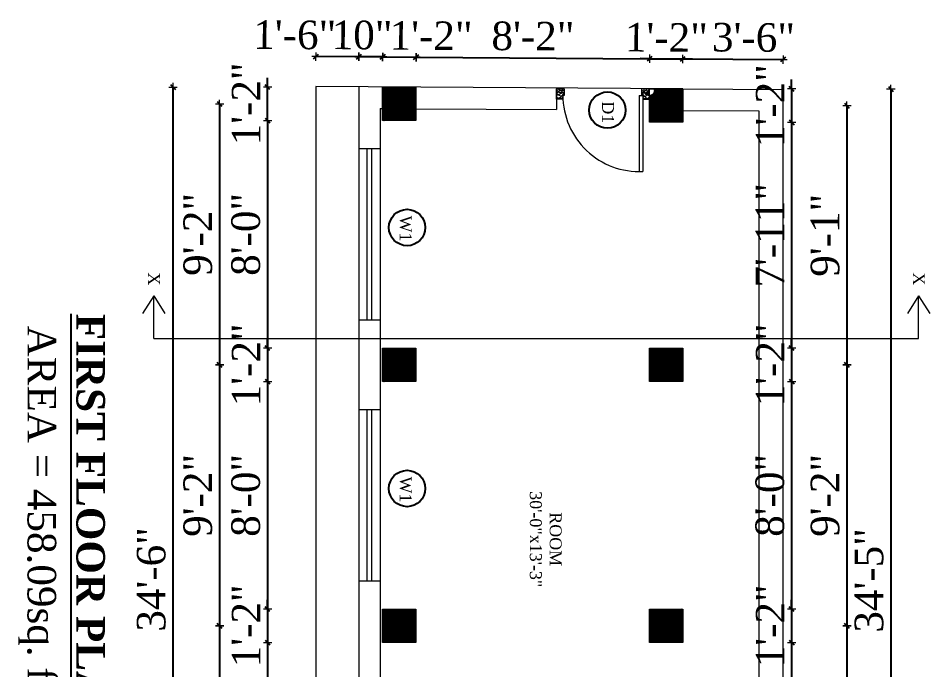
# Model space of a CAD drawing. Header units: inches. Extents: x 4069 to 291496, y -47643 to 12535.
# Drawn here: x 34035.5 to 34418, y 2329.4 to 2603.1 of the extents above; entities that cross this region are included whole.
import ezdxf

# ---------------------------------------------------------------- set-up
doc = ezdxf.new("R2010")
doc.units = ezdxf.units.IN
doc.header["$LTSCALE"] = 5
doc.header["$MEASUREMENT"] = 0
for name, color, linetype, lineweight in [('A-WALL', 7, 'Continuous', 9), ('Dimension', 7, 'Continuous', 18), ('DOOR', 62, 'Continuous', 0)]:
    doc.layers.add(name, color=color, linetype=linetype, lineweight=lineweight)
doc.layers.add('dim line', color=7, linetype='Continuous', lineweight=15, true_color=0xfab2b2)
doc.layers.add('TEXT', color=6, linetype='Continuous')
doc.layers.add('WALL', color=7, linetype='Continuous')
doc.styles.add('ordinary', font='times.ttf')
doc.dimstyles.new('Copy of 96', dxfattribs={"dimtxt": 7, "dimasz": 4, "dimexe": 0.5, "dimexo": 0.5, "dimgap": 3, "dimtad": 1, "dimdec": 1, "dimzin": 11, "dimdsep": 46, "dimlunit": 4, "dimtxsty": 'ordinary', "dimblk": 'OBLIQUE', "dimcen": 0.09, "dimse1": 1, "dimse2": 1, "dimclrt": 6, "dimazin": 0, "dimtfac": 1, "dimtdec": 1, "dimtix": 1, "dimtmove": 2, "dimatfit": 3, "dimldrblk": 'leader', "dimfxl": 0.5, "dimfxlon": 1, "dimtolj": 1, "dimtzin": 0, "dimarcsym": 0})
pattern_1 = [(315, (32698.64002, 26886.58592), (0.08838834765, 0.08838834765), [])]

# ---------------------------------------------------------------- blocks, each defined once
blk = doc.blocks.new('A$C27B36B59')
at = {"layer": 'DOOR'}
for p, q in [((0, 4), (0, 0)), ((2.5, 4), (0, 4)), ((2.5, 2.5), (2.5, 4)), ((0, 0), (3, 0)), ((3, 2.5), (2.5, 2.5)), ((3, 0), (3, 2.5))]:
    blk.add_line(p, q, dxfattribs=at)
for centre, radius, start, end in [((-1.4, -0.54), 4.75, 22.1411, 72.838), ((1.34, 2.09), 1.64, 45.138, 144.8948), ((2.21, 0.3), 2.49, 83.3149, 152.658), ((0.13, 0.37), 2.05, 349.4875, 93.6805), ((1.96, -0.47), 2.01, 58.7447, 166.495), ((-0.06, 0.32), 1.13, 343.542, 86.947), ((2.08, -0.4), 1.17, 38.2816, 160.1519)]:
    blk.add_arc(centre, radius, start, end, dxfattribs=at)
blk = doc.blocks.new('D2')
at = {"layer": 'DOOR'}
for p, q in [((74473.95, 24047.59), (74473.95, 24018.09)), ((74473.95, 24047.59), (74475.45, 24047.59)), ((74475.45, 24047.59), (74475.45, 24018.13))]:
    blk.add_line(p, q, dxfattribs=at)
blk.add_arc((74473.95, 24047.59), 29.5, 180, 272.9146, dxfattribs=at)
at = {"layer": 'DOOR', "xscale": -1, "rotation": 180}
blk.add_blockref('A$C27B36B59', (74441.95, 24050.09), dxfattribs=at)
at = {"layer": 'DOOR', "rotation": 180}
blk.add_blockref('A$C27B36B59', (74477.95, 24050.09), dxfattribs=at)
blk = doc.blocks.new('oblique')
at = {"color": 0, "lineweight": -2}
blk.add_line((0.25, 0.25), (-0.25, -0.25), dxfattribs=at)
at = {"layer": 'dim line', "lineweight": 9}
for p, q in [((-0.4375, 0), (0.4375, 0)), ((0, 0.4375), (0, -0.4375))]:
    blk.add_line(p, q, dxfattribs=at)
blk = doc.blocks.new('*D1398')
at = {"layer": 'A-WALL', "color": 0, "lineweight": -2, "ltscale": 50, "transparency": 16777216}
for p, q in [((34140.12, 2574.13), (34140.12, 2578.13)), ((34140.12, 2560.13), (34140.12, 2574.13)), ((34140.12, 2560.13), (34140.12, 2556.13))]:
    blk.add_line(p, q, dxfattribs=at)
at = {"layer": 'Defpoints', "color": 0, "ltscale": 50, "transparency": 16777216}
for p in [(34140.12, 2574.13), (34188.36, 2574.13, -58.17), (34188.36, 2560.13, -58.17)]:
    blk.add_point(p, dxfattribs=at)
at = {"layer": 'A-WALL', "color": 0, "lineweight": -2, "ltscale": 50, "transparency": 16777216, "xscale": 4, "yscale": 4, "zscale": 4}
for p, rotation in [((34140.12, 2574.13), 270), ((34140.12, 2560.13), 90)]:
    blk.add_blockref('oblique', p, dxfattribs=dict(at, rotation=rotation))
at = {"layer": 'A-WALL', "color": 6, "ltscale": 50, "transparency": 16777216, "insert": (34131.12, 2567.13), "char_height": 12, "attachment_point": 5, "rotation": 90, "style": 'ordinary'}
blk.add_mtext('\\A1;1\'-2"', dxfattribs=at)
blk = doc.blocks.new('_OBLIQUE')
at = {"color": 0, "linetype": 'ByBlock'}
blk.add_line((-0.5, -0.5), (0.5, 0.5), dxfattribs=at)
blk = doc.blocks.new('leader')
at = {"layer": 'Dimension'}
for p, q in [((0, -4.328), (0, 4.328)), ((-4.424, 0), (4.424, 0))]:
    blk.add_line(p, q, dxfattribs=at)
blk = doc.blocks.new('*D1399')
at = {"layer": 'A-WALL', "color": 0, "lineweight": -2, "ltscale": 5, "transparency": 16777216}
blk.add_line((34140.12, 2560.13), (34140.12, 2464.51), dxfattribs=at)
at = {"layer": 'Defpoints', "color": 0, "ltscale": 5, "transparency": 16777216}
for p in [(34188.36, 2560.13, -58.17), (34140.12, 2464.51), (34188.36, 2464.51, -58.17)]:
    blk.add_point(p, dxfattribs=at)
at = {"layer": 'A-WALL', "color": 0, "lineweight": -2, "ltscale": 5, "transparency": 16777216, "xscale": 4, "yscale": 4, "zscale": 4}
for p, rotation in [((34140.12, 2560.13), 90), ((34140.12, 2464.51), 270)]:
    blk.add_blockref('oblique', p, dxfattribs=dict(at, rotation=rotation))
at = {"layer": 'A-WALL', "color": 6, "ltscale": 5, "transparency": 16777216, "insert": (34131.01, 2512.32), "char_height": 12, "attachment_point": 5, "rotation": 90, "style": 'ordinary'}
blk.add_mtext('\\A1;8\'-0"', dxfattribs=at)
blk = doc.blocks.new('*D1400')
at = {"layer": 'A-WALL', "color": 0, "lineweight": -2, "ltscale": 5, "transparency": 16777216}
for p, q in [((34140.12, 2464.51), (34140.12, 2468.51)), ((34140.12, 2464.51), (34140.12, 2450.51)), ((34140.12, 2450.51), (34140.12, 2446.51))]:
    blk.add_line(p, q, dxfattribs=at)
at = {"layer": 'Defpoints', "color": 0, "ltscale": 5, "transparency": 16777216}
for p in [(34188.36, 2464.51, -58.17), (34140.12, 2450.51), (34188.36, 2450.51, -58.17)]:
    blk.add_point(p, dxfattribs=at)
at = {"layer": 'A-WALL', "color": 0, "lineweight": -2, "ltscale": 5, "transparency": 16777216, "xscale": 4, "yscale": 4, "zscale": 4}
for p, rotation in [((34140.12, 2464.51), 270), ((34140.12, 2450.51), 90)]:
    blk.add_blockref('oblique', p, dxfattribs=dict(at, rotation=rotation))
at = {"layer": 'A-WALL', "color": 6, "ltscale": 5, "transparency": 16777216, "insert": (34131.12, 2457.51), "char_height": 12, "attachment_point": 5, "rotation": 90, "style": 'ordinary'}
blk.add_mtext('\\A1;1\'-2"', dxfattribs=at)
blk = doc.blocks.new('*D1401')
at = {"layer": 'A-WALL', "color": 0, "lineweight": -2, "ltscale": 5, "transparency": 16777216}
blk.add_line((34140.12, 2450.51), (34140.12, 2354.89), dxfattribs=at)
at = {"layer": 'Defpoints', "color": 0, "ltscale": 5, "transparency": 16777216}
for p in [(34188.36, 2450.51, -58.17), (34140.12, 2354.89), (34188.36, 2354.89, -58.17)]:
    blk.add_point(p, dxfattribs=at)
at = {"layer": 'A-WALL', "color": 0, "lineweight": -2, "ltscale": 5, "transparency": 16777216, "xscale": 4, "yscale": 4, "zscale": 4}
for p, rotation in [((34140.12, 2450.51), 90), ((34140.12, 2354.89), 270)]:
    blk.add_blockref('oblique', p, dxfattribs=dict(at, rotation=rotation))
at = {"layer": 'A-WALL', "color": 6, "ltscale": 5, "transparency": 16777216, "insert": (34131.01, 2402.7), "char_height": 12, "attachment_point": 5, "rotation": 90, "style": 'ordinary'}
blk.add_mtext('\\A1;8\'-0"', dxfattribs=at)
blk = doc.blocks.new('*D1402')
at = {"layer": 'A-WALL', "color": 0, "lineweight": -2, "ltscale": 5, "transparency": 16777216}
for p, q in [((34140.12, 2354.89), (34140.12, 2358.89)), ((34140.12, 2354.89), (34140.12, 2340.89)), ((34140.12, 2340.89), (34140.12, 2336.89))]:
    blk.add_line(p, q, dxfattribs=at)
at = {"layer": 'Defpoints', "color": 0, "ltscale": 5, "transparency": 16777216}
for p in [(34188.36, 2354.89, -58.17), (34140.12, 2340.89), (34188.36, 2340.89, -58.17)]:
    blk.add_point(p, dxfattribs=at)
at = {"layer": 'A-WALL', "color": 0, "lineweight": -2, "ltscale": 5, "transparency": 16777216, "xscale": 4, "yscale": 4, "zscale": 4}
for p, rotation in [((34140.12, 2354.89), 270), ((34140.12, 2340.89), 90)]:
    blk.add_blockref('oblique', p, dxfattribs=dict(at, rotation=rotation))
at = {"layer": 'A-WALL', "color": 6, "ltscale": 5, "transparency": 16777216, "insert": (34131.12, 2347.89), "char_height": 12, "attachment_point": 5, "rotation": 90, "style": 'ordinary'}
blk.add_mtext('\\A1;1\'-2"', dxfattribs=at)
blk = doc.blocks.new('*D1403')
at = {"layer": 'A-WALL', "color": 0, "lineweight": -2, "ltscale": 5, "transparency": 16777216}
blk.add_line((34140.12, 2340.89), (34140.12, 2244.89), dxfattribs=at)
at = {"layer": 'Defpoints', "color": 0, "ltscale": 5, "transparency": 16777216}
for p in [(34188.36, 2340.89, -58.17), (34140.12, 2244.89), (34188.36, 2244.89)]:
    blk.add_point(p, dxfattribs=at)
at = {"layer": 'A-WALL', "color": 0, "lineweight": -2, "ltscale": 5, "transparency": 16777216, "xscale": 4, "yscale": 4, "zscale": 4}
for p, rotation in [((34140.12, 2340.89), 90), ((34140.12, 2244.89), 270)]:
    blk.add_blockref('oblique', p, dxfattribs=dict(at, rotation=rotation))
at = {"layer": 'A-WALL', "color": 6, "ltscale": 5, "transparency": 16777216, "insert": (34131.01, 2292.89), "char_height": 12, "attachment_point": 5, "rotation": 90, "style": 'ordinary'}
blk.add_mtext('\\A1;8\'-0"', dxfattribs=at)
blk = doc.blocks.new('*D1293')
at = {"layer": 'A-WALL', "color": 0, "lineweight": -2, "ltscale": 5, "transparency": 16777216}
blk.add_line((34119.99, 2567.13), (34119.99, 2457.51), dxfattribs=at)
at = {"layer": 'Defpoints', "color": 0, "ltscale": 5, "transparency": 16777216}
for p in [(34195.36, 2567.13, -58.17), (34119.99, 2457.51), (34195.36, 2457.51, -58.17)]:
    blk.add_point(p, dxfattribs=at)
at = {"layer": 'A-WALL', "color": 0, "lineweight": -2, "ltscale": 5, "transparency": 16777216, "xscale": 4, "yscale": 4, "zscale": 4}
for p, rotation in [((34119.99, 2567.13), 90), ((34119.99, 2457.51), 270)]:
    blk.add_blockref('oblique', p, dxfattribs=dict(at, rotation=rotation))
at = {"layer": 'A-WALL', "color": 6, "ltscale": 5, "transparency": 16777216, "insert": (34110.87, 2512.32), "char_height": 12, "attachment_point": 5, "rotation": 90, "style": 'ordinary'}
blk.add_mtext('\\A1;9\'-2"', dxfattribs=at)
blk = doc.blocks.new('*D1405')
at = {"layer": 'A-WALL', "color": 0, "lineweight": -2, "ltscale": 5, "transparency": 16777216}
blk.add_line((34119.99, 2457.51), (34119.99, 2347.89), dxfattribs=at)
at = {"layer": 'Defpoints', "color": 0, "ltscale": 5, "transparency": 16777216}
for p in [(34195.36, 2457.51, -58.17), (34119.99, 2347.89), (34195.36, 2347.89, -58.17)]:
    blk.add_point(p, dxfattribs=at)
at = {"layer": 'A-WALL', "color": 0, "lineweight": -2, "ltscale": 5, "transparency": 16777216, "xscale": 4, "yscale": 4, "zscale": 4}
for p, rotation in [((34119.99, 2457.51), 90), ((34119.99, 2347.89), 270)]:
    blk.add_blockref('oblique', p, dxfattribs=dict(at, rotation=rotation))
at = {"layer": 'A-WALL', "color": 6, "ltscale": 5, "transparency": 16777216, "insert": (34110.87, 2402.7), "char_height": 12, "attachment_point": 5, "rotation": 90, "style": 'ordinary'}
blk.add_mtext('\\A1;9\'-2"', dxfattribs=at)
blk = doc.blocks.new('*D1406')
at = {"layer": 'A-WALL', "color": 0, "lineweight": -2, "ltscale": 5, "transparency": 16777216}
blk.add_line((34119.99, 2347.89), (34119.99, 2237.89), dxfattribs=at)
at = {"layer": 'Defpoints', "color": 0, "ltscale": 5, "transparency": 16777216}
for p in [(34195.36, 2347.89, -58.17), (34119.99, 2237.89), (34195.36, 2237.89, -58.17)]:
    blk.add_point(p, dxfattribs=at)
at = {"layer": 'A-WALL', "color": 0, "lineweight": -2, "ltscale": 5, "transparency": 16777216, "xscale": 4, "yscale": 4, "zscale": 4}
for p, rotation in [((34119.99, 2347.89), 90), ((34119.99, 2237.89), 270)]:
    blk.add_blockref('oblique', p, dxfattribs=dict(at, rotation=rotation))
at = {"layer": 'A-WALL', "color": 6, "ltscale": 5, "transparency": 16777216, "insert": (34110.87, 2292.89), "char_height": 12, "attachment_point": 5, "rotation": 90, "style": 'ordinary'}
blk.add_mtext('\\A1;9\'-2"', dxfattribs=at)
blk = doc.blocks.new('*D1294')
at = {"layer": 'A-WALL', "color": 0, "lineweight": -2, "ltscale": 5, "transparency": 16777216}
blk.add_line((34100.45, 2160.55), (34100.45, 2574.22), dxfattribs=at)
at = {"layer": 'Defpoints', "color": 0, "ltscale": 5, "transparency": 16777216}
for p in [(34100.45, 2574.22), (34188.36, 2574.22, -58.17), (34298.7, 2160.55, -58)]:
    blk.add_point(p, dxfattribs=at)
at = {"layer": 'A-WALL', "color": 0, "lineweight": -2, "ltscale": 5, "transparency": 16777216, "xscale": 4, "yscale": 4, "zscale": 4}
for p, rotation in [((34100.45, 2574.22), 90), ((34100.45, 2160.55), 270)]:
    blk.add_blockref('oblique', p, dxfattribs=dict(at, rotation=rotation))
at = {"layer": 'A-WALL', "color": 6, "ltscale": 5, "transparency": 16777216, "insert": (34091.35, 2367.39), "char_height": 12, "attachment_point": 5, "rotation": 90, "style": 'ordinary'}
blk.add_mtext('\\A1;34\'-6"', dxfattribs=at)
blk = doc.blocks.new('*D1407')
at = {"layer": 'A-WALL', "color": 0, "lineweight": -2, "ltscale": 50, "transparency": 16777216}
for p, q in [((34360.07, 2573.4), (34360.07, 2577.4)), ((34360.07, 2573.4), (34360.07, 2559.4)), ((34360.07, 2559.4), (34360.07, 2555.4))]:
    blk.add_line(p, q, dxfattribs=at)
at = {"layer": 'Defpoints', "color": 0, "ltscale": 50, "transparency": 16777216}
for p in [(34314.36, 2573.4, -58.17), (34314.36, 2559.4, -58.17), (34360.07, 2559.4)]:
    blk.add_point(p, dxfattribs=at)
at = {"layer": 'A-WALL', "color": 0, "lineweight": -2, "ltscale": 50, "transparency": 16777216, "xscale": 4, "yscale": 4, "zscale": 4}
for p, rotation in [((34360.07, 2573.4), 270), ((34360.07, 2559.4), 90)]:
    blk.add_blockref('oblique', p, dxfattribs=dict(at, rotation=rotation))
at = {"layer": 'A-WALL', "color": 6, "ltscale": 50, "transparency": 16777216, "insert": (34351.07, 2566.4), "char_height": 12, "attachment_point": 5, "rotation": 90, "style": 'ordinary'}
blk.add_mtext('\\A1;1\'-2"', dxfattribs=at)
blk = doc.blocks.new('*D1408')
at = {"layer": 'A-WALL', "color": 0, "lineweight": -2, "ltscale": 5, "transparency": 16777216}
blk.add_line((34360.07, 2559.4), (34360.07, 2464.51), dxfattribs=at)
at = {"layer": 'Defpoints', "color": 0, "ltscale": 5, "transparency": 16777216}
for p in [(34314.36, 2559.4, -58.17), (34314.36, 2464.51, -58.17), (34360.07, 2464.51)]:
    blk.add_point(p, dxfattribs=at)
at = {"layer": 'A-WALL', "color": 0, "lineweight": -2, "ltscale": 5, "transparency": 16777216, "xscale": 4, "yscale": 4, "zscale": 4}
for p, rotation in [((34360.07, 2559.4), 90), ((34360.07, 2464.51), 270)]:
    blk.add_blockref('oblique', p, dxfattribs=dict(at, rotation=rotation))
at = {"layer": 'A-WALL', "color": 6, "ltscale": 5, "transparency": 16777216, "insert": (34350.95, 2511.95), "char_height": 12, "attachment_point": 5, "rotation": 90, "style": 'ordinary'}
blk.add_mtext('\\A1;7\'-11"', dxfattribs=at)
blk = doc.blocks.new('*D1295')
at = {"layer": 'A-WALL', "color": 0, "lineweight": -2, "ltscale": 5, "transparency": 16777216}
for p, q in [((34360.07, 2464.51), (34360.07, 2468.51)), ((34360.07, 2464.51), (34360.07, 2450.51)), ((34360.07, 2450.51), (34360.07, 2446.51))]:
    blk.add_line(p, q, dxfattribs=at)
at = {"layer": 'Defpoints', "color": 0, "ltscale": 5, "transparency": 16777216}
for p in [(34314.36, 2464.51, -58.17), (34314.36, 2450.51, -58.17), (34360.07, 2450.51)]:
    blk.add_point(p, dxfattribs=at)
at = {"layer": 'A-WALL', "color": 0, "lineweight": -2, "ltscale": 5, "transparency": 16777216, "xscale": 4, "yscale": 4, "zscale": 4}
for p, rotation in [((34360.07, 2464.51), 270), ((34360.07, 2450.51), 90)]:
    blk.add_blockref('oblique', p, dxfattribs=dict(at, rotation=rotation))
at = {"layer": 'A-WALL', "color": 6, "ltscale": 5, "transparency": 16777216, "insert": (34351.07, 2457.51), "char_height": 12, "attachment_point": 5, "rotation": 90, "style": 'ordinary'}
blk.add_mtext('\\A1;1\'-2"', dxfattribs=at)
blk = doc.blocks.new('*D1409')
at = {"layer": 'A-WALL', "color": 0, "lineweight": -2, "ltscale": 5, "transparency": 16777216}
blk.add_line((34360.07, 2450.51), (34360.07, 2354.89), dxfattribs=at)
at = {"layer": 'Defpoints', "color": 0, "ltscale": 5, "transparency": 16777216}
for p in [(34314.36, 2450.51, -58.17), (34314.36, 2354.89, -58.17), (34360.07, 2354.89)]:
    blk.add_point(p, dxfattribs=at)
at = {"layer": 'A-WALL', "color": 0, "lineweight": -2, "ltscale": 5, "transparency": 16777216, "xscale": 4, "yscale": 4, "zscale": 4}
for p, rotation in [((34360.07, 2450.51), 90), ((34360.07, 2354.89), 270)]:
    blk.add_blockref('oblique', p, dxfattribs=dict(at, rotation=rotation))
at = {"layer": 'A-WALL', "color": 6, "ltscale": 5, "transparency": 16777216, "insert": (34350.97, 2402.7), "char_height": 12, "attachment_point": 5, "rotation": 90, "style": 'ordinary'}
blk.add_mtext('\\A1;8\'-0"', dxfattribs=at)
blk = doc.blocks.new('*D1410')
at = {"layer": 'A-WALL', "color": 0, "lineweight": -2, "ltscale": 5, "transparency": 16777216}
for p, q in [((34360.07, 2354.89), (34360.07, 2358.89)), ((34360.07, 2354.89), (34360.07, 2340.89)), ((34360.07, 2340.89), (34360.07, 2336.89))]:
    blk.add_line(p, q, dxfattribs=at)
at = {"layer": 'Defpoints', "color": 0, "ltscale": 5, "transparency": 16777216}
for p in [(34314.36, 2354.89, -58.17), (34314.36, 2340.89, -58.17), (34360.07, 2340.89)]:
    blk.add_point(p, dxfattribs=at)
at = {"layer": 'A-WALL', "color": 0, "lineweight": -2, "ltscale": 5, "transparency": 16777216, "xscale": 4, "yscale": 4, "zscale": 4}
for p, rotation in [((34360.07, 2354.89), 270), ((34360.07, 2340.89), 90)]:
    blk.add_blockref('oblique', p, dxfattribs=dict(at, rotation=rotation))
at = {"layer": 'A-WALL', "color": 6, "ltscale": 5, "transparency": 16777216, "insert": (34351.07, 2347.89), "char_height": 12, "attachment_point": 5, "rotation": 90, "style": 'ordinary'}
blk.add_mtext('\\A1;1\'-2"', dxfattribs=at)
blk = doc.blocks.new('*D1296')
at = {"layer": 'A-WALL', "color": 0, "lineweight": -2, "ltscale": 5, "transparency": 16777216}
blk.add_line((34360.07, 2340.89), (34360.07, 2202.43), dxfattribs=at)
at = {"layer": 'Defpoints', "color": 0, "ltscale": 5, "transparency": 16777216}
for p in [(34314.36, 2340.89, -58.17), (34314.36, 2202.43, -58.17), (34360.07, 2202.43)]:
    blk.add_point(p, dxfattribs=at)
at = {"layer": 'A-WALL', "color": 0, "lineweight": -2, "ltscale": 5, "transparency": 16777216, "xscale": 4, "yscale": 4, "zscale": 4}
for p, rotation in [((34360.07, 2340.89), 90), ((34360.07, 2202.43), 270)]:
    blk.add_blockref('oblique', p, dxfattribs=dict(at, rotation=rotation))
at = {"layer": 'A-WALL', "color": 6, "ltscale": 5, "transparency": 16777216, "insert": (34350.97, 2271.66), "char_height": 12, "attachment_point": 5, "rotation": 90, "style": 'ordinary'}
blk.add_mtext('\\A1;11\'-6"', dxfattribs=at)
blk = doc.blocks.new('*D1297')
at = {"layer": 'A-WALL', "color": 0, "lineweight": -2, "ltscale": 5, "transparency": 16777216}
blk.add_line((34383.26, 2566.4), (34383.26, 2457.51), dxfattribs=at)
at = {"layer": 'Defpoints', "color": 0, "ltscale": 5, "transparency": 16777216}
for p in [(34307.36, 2566.4, -58.17), (34307.36, 2457.51, -58.17), (34383.26, 2457.51)]:
    blk.add_point(p, dxfattribs=at)
at = {"layer": 'A-WALL', "color": 0, "lineweight": -2, "ltscale": 5, "transparency": 16777216, "xscale": 4, "yscale": 4, "zscale": 4}
for p, rotation in [((34383.26, 2566.4), 90), ((34383.26, 2457.51), 270)]:
    blk.add_blockref('oblique', p, dxfattribs=dict(at, rotation=rotation))
at = {"layer": 'A-WALL', "color": 6, "ltscale": 5, "transparency": 16777216, "insert": (34374.14, 2511.95), "char_height": 12, "attachment_point": 5, "rotation": 90, "style": 'ordinary'}
blk.add_mtext('\\A1;9\'-1"', dxfattribs=at)
blk = doc.blocks.new('*D1412')
at = {"layer": 'A-WALL', "color": 0, "lineweight": -2, "ltscale": 5, "transparency": 16777216}
blk.add_line((34383.26, 2457.51), (34383.26, 2347.89), dxfattribs=at)
at = {"layer": 'Defpoints', "color": 0, "ltscale": 5, "transparency": 16777216}
for p in [(34307.36, 2457.51, -58.17), (34307.36, 2347.89, -58.17), (34383.26, 2347.89)]:
    blk.add_point(p, dxfattribs=at)
at = {"layer": 'A-WALL', "color": 0, "lineweight": -2, "ltscale": 5, "transparency": 16777216, "xscale": 4, "yscale": 4, "zscale": 4}
for p, rotation in [((34383.26, 2457.51), 90), ((34383.26, 2347.89), 270)]:
    blk.add_blockref('oblique', p, dxfattribs=dict(at, rotation=rotation))
at = {"layer": 'A-WALL', "color": 6, "ltscale": 5, "transparency": 16777216, "insert": (34374.14, 2402.7), "char_height": 12, "attachment_point": 5, "rotation": 90, "style": 'ordinary'}
blk.add_mtext('\\A1;9\'-2"', dxfattribs=at)
blk = doc.blocks.new('*D1413')
at = {"layer": 'A-WALL', "color": 0, "lineweight": -2, "ltscale": 5, "transparency": 16777216}
blk.add_line((34383.26, 2347.89), (34383.26, 2195.43), dxfattribs=at)
at = {"layer": 'Defpoints', "color": 0, "ltscale": 5, "transparency": 16777216}
for p in [(34307.36, 2347.89, -58.17), (34307.36, 2195.43, -58.17), (34383.26, 2195.43)]:
    blk.add_point(p, dxfattribs=at)
at = {"layer": 'A-WALL', "color": 0, "lineweight": -2, "ltscale": 5, "transparency": 16777216, "xscale": 4, "yscale": 4, "zscale": 4}
for p, rotation in [((34383.26, 2347.89), 90), ((34383.26, 2195.43), 270)]:
    blk.add_blockref('oblique', p, dxfattribs=dict(at, rotation=rotation))
at = {"layer": 'A-WALL', "color": 6, "ltscale": 5, "transparency": 16777216, "insert": (34374.16, 2271.66), "char_height": 12, "attachment_point": 5, "rotation": 90, "style": 'ordinary'}
blk.add_mtext('\\A1;12\'-8"', dxfattribs=at)
blk = doc.blocks.new('*D1298')
at = {"layer": 'A-WALL', "color": 0, "lineweight": -2, "ltscale": 5, "transparency": 16777216}
blk.add_line((34401.7, 2573.4), (34401.7, 2160.55), dxfattribs=at)
at = {"layer": 'Defpoints', "color": 0, "ltscale": 5, "transparency": 16777216}
for p in [(34314.36, 2573.4, -58.17), (34298.7, 2160.55, -58), (34401.7, 2160.55)]:
    blk.add_point(p, dxfattribs=at)
at = {"layer": 'A-WALL', "color": 0, "lineweight": -2, "ltscale": 5, "transparency": 16777216, "xscale": 4, "yscale": 4, "zscale": 4}
for p, rotation in [((34401.7, 2573.4), 90), ((34401.7, 2160.55), 270)]:
    blk.add_blockref('oblique', p, dxfattribs=dict(at, rotation=rotation))
at = {"layer": 'A-WALL', "color": 6, "ltscale": 5, "transparency": 16777216, "insert": (34392.59, 2366.97), "char_height": 12, "attachment_point": 5, "rotation": 90, "style": 'ordinary'}
blk.add_mtext('\\A1;34\'-5"', dxfattribs=at)
blk = doc.blocks.new('*D1299')
at = {"layer": 'A-WALL', "color": 0, "lineweight": -2, "ltscale": 50, "transparency": 16777216}
blk.add_line((34188.44, 2586.85), (34202.44, 2586.75), dxfattribs=at)
at = {"layer": 'Defpoints', "color": 0, "ltscale": 50, "transparency": 16777216}
for p in [(34202.44, 2586.75), (34188.36, 2574.22, -58.17), (34202.36, 2574.13, -58.17)]:
    blk.add_point(p, dxfattribs=at)
at = {"layer": 'A-WALL', "color": 0, "lineweight": -2, "ltscale": 50, "transparency": 16777216, "xscale": 4, "yscale": 4, "zscale": 4}
for p, rotation in [((34188.44, 2586.85), 179.6259071472626), ((34202.44, 2586.75), 359.6259071472626)]:
    blk.add_blockref('oblique', p, dxfattribs=dict(at, rotation=rotation))
at = {"layer": 'A-WALL', "color": 6, "ltscale": 50, "transparency": 16777216, "insert": (34208.74, 2595.8), "char_height": 12, "attachment_point": 5, "rotation": 359.6259, "style": 'ordinary'}
blk.add_mtext('\\A1;1\'-2"', dxfattribs=at)
blk = doc.blocks.new('*D1300')
at = {"layer": 'A-WALL', "color": 0, "lineweight": -2, "ltscale": 5, "transparency": 16777216}
blk.add_line((34202.44, 2586.75), (34300.44, 2586.11), dxfattribs=at)
at = {"layer": 'Defpoints', "color": 0, "ltscale": 5, "transparency": 16777216}
for p in [(34300.44, 2586.11), (34202.36, 2574.13, -58.17), (34300.36, 2573.4, -58.17)]:
    blk.add_point(p, dxfattribs=at)
at = {"layer": 'A-WALL', "color": 0, "lineweight": -2, "ltscale": 5, "transparency": 16777216, "xscale": 4, "yscale": 4, "zscale": 4}
for p, rotation in [((34202.44, 2586.75), 179.6259071471166), ((34300.44, 2586.11), 359.6259071471166)]:
    blk.add_blockref('oblique', p, dxfattribs=dict(at, rotation=rotation))
at = {"layer": 'A-WALL', "color": 6, "ltscale": 5, "transparency": 16777216, "insert": (34251.5, 2595.54), "char_height": 12, "attachment_point": 5, "rotation": 359.6259, "style": 'ordinary'}
blk.add_mtext('\\A1;8\'-2"', dxfattribs=at)
blk = doc.blocks.new('*D1414')
at = {"layer": 'A-WALL', "color": 0, "lineweight": -2, "ltscale": 5, "transparency": 16777216}
for p, q in [((34300.44, 2586.11), (34296.44, 2586.14)), ((34300.44, 2586.11), (34314.44, 2586.02)), ((34314.44, 2586.02), (34318.44, 2586))]:
    blk.add_line(p, q, dxfattribs=at)
at = {"layer": 'Defpoints', "color": 0, "ltscale": 5, "transparency": 16777216}
for p in [(34314.44, 2586.02), (34300.36, 2573.4, -58.17), (34314.36, 2573.4, -58.17)]:
    blk.add_point(p, dxfattribs=at)
at = {"layer": 'A-WALL', "color": 0, "lineweight": -2, "ltscale": 5, "transparency": 16777216, "xscale": 4, "yscale": 4, "zscale": 4}
for p, rotation in [((34300.44, 2586.11), 359.6259071471166), ((34314.44, 2586.02), 179.6259071471166)]:
    blk.add_blockref('oblique', p, dxfattribs=dict(at, rotation=rotation))
at = {"layer": 'A-WALL', "color": 6, "ltscale": 5, "transparency": 16777216, "insert": (34307.5, 2595.07), "char_height": 12, "attachment_point": 5, "rotation": 359.6259, "style": 'ordinary'}
blk.add_mtext('\\A1;1\'-2"', dxfattribs=at)
blk = doc.blocks.new('*D1301')
at = {"layer": 'A-WALL', "color": 0, "lineweight": -2, "ltscale": 5, "transparency": 16777216}
blk.add_line((34195.66, 2612.38), (34307.66, 2611.65), dxfattribs=at)
at = {"layer": 'Defpoints', "color": 0, "ltscale": 5, "transparency": 16777216}
for p in [(34307.66, 2611.65), (34195.36, 2567.13, -58.17), (34307.36, 2566.4, -58.17)]:
    blk.add_point(p, dxfattribs=at)
at = {"layer": 'A-WALL', "color": 0, "lineweight": -2, "ltscale": 5, "transparency": 16777216, "xscale": 4, "yscale": 4, "zscale": 4}
for p, rotation in [((34195.66, 2612.38), 179.6259071471166), ((34307.66, 2611.65), 359.6259071471166)]:
    blk.add_blockref('oblique', p, dxfattribs=dict(at, rotation=rotation))
at = {"layer": 'A-WALL', "color": 6, "ltscale": 5, "transparency": 16777216, "insert": (34251.72, 2621.14), "char_height": 12, "attachment_point": 5, "rotation": 359.6259, "style": 'ordinary'}
blk.add_mtext('\\A1;9\'-4"', dxfattribs=at)
blk = doc.blocks.new('*D1302')
at = {"layer": 'A-WALL', "color": 0, "lineweight": -2, "ltscale": 5, "transparency": 16777216}
blk.add_line((34178.76, 2635.11), (34356.76, 2633.95), dxfattribs=at)
at = {"layer": 'Defpoints', "color": 0, "ltscale": 5, "transparency": 16777216}
for p in [(34356.76, 2633.95), (34178.36, 2574.29, -58.17), (34356.36, 2573.12, -58.17)]:
    blk.add_point(p, dxfattribs=at)
at = {"layer": 'A-WALL', "color": 0, "lineweight": -2, "ltscale": 5, "transparency": 16777216, "xscale": 4, "yscale": 4, "zscale": 4}
for p, rotation in [((34178.76, 2635.11), 179.6259071471166), ((34356.76, 2633.95), 359.6259071471166)]:
    blk.add_blockref('oblique', p, dxfattribs=dict(at, rotation=rotation))
at = {"layer": 'A-WALL', "color": 6, "ltscale": 5, "transparency": 16777216, "insert": (34267.82, 2643.63), "char_height": 12, "attachment_point": 5, "rotation": 359.6259, "style": 'ordinary'}
blk.add_mtext('\\A1;14\'-10"', dxfattribs=at)
blk = doc.blocks.new('*D1436')
at = {"layer": 'A-WALL', "color": 0, "lineweight": -2, "ltscale": 5, "transparency": 16777216}
blk.add_line((34314.44, 2586.02), (34356.44, 2585.75), dxfattribs=at)
at = {"layer": 'Defpoints', "color": 0, "ltscale": 5, "transparency": 16777216}
for p in [(34356.44, 2585.75), (34314.36, 2573.4, -58.17), (34356.36, 2573.12, -58)]:
    blk.add_point(p, dxfattribs=at)
at = {"layer": 'A-WALL', "color": 0, "lineweight": -2, "ltscale": 5, "transparency": 16777216, "xscale": 4, "yscale": 4, "zscale": 4}
for p, rotation in [((34314.44, 2586.02), 179.6259071471166), ((34356.44, 2585.75), 359.6259071471166)]:
    blk.add_blockref('oblique', p, dxfattribs=dict(at, rotation=rotation))
at = {"layer": 'A-WALL', "color": 6, "ltscale": 5, "transparency": 16777216, "insert": (34344.05, 2594.99), "char_height": 12, "attachment_point": 5, "rotation": 359.6259, "style": 'ordinary'}
blk.add_mtext('\\A1;3\'-6"', dxfattribs=at)
blk = doc.blocks.new('*D1328')
at = {"layer": 'A-WALL', "color": 0, "lineweight": -2, "ltscale": 5, "transparency": 16777216}
blk.add_line((34188.44, 2586.85), (34178.44, 2586.91), dxfattribs=at)
at = {"layer": 'Defpoints', "color": 0, "ltscale": 5, "transparency": 16777216}
for p in [(34178.44, 2586.91), (34178.36, 2574.29, -58.17), (34188.36, 2574.22, -58.17)]:
    blk.add_point(p, dxfattribs=at)
at = {"layer": 'A-WALL', "color": 0, "lineweight": -2, "ltscale": 5, "transparency": 16777216, "xscale": 4, "yscale": 4, "zscale": 4}
for p, rotation in [((34178.44, 2586.91), 179.6259071471166), ((34188.44, 2586.85), 359.6259071471166)]:
    blk.add_blockref('oblique', p, dxfattribs=dict(at, rotation=rotation))
at = {"layer": 'A-WALL', "color": 6, "ltscale": 5, "transparency": 16777216, "insert": (34179.77, 2595.98), "char_height": 12, "attachment_point": 5, "rotation": 359.6259, "style": 'ordinary'}
blk.add_mtext('\\A1;10"', dxfattribs=at)
blk = doc.blocks.new('*D1440')
at = {"layer": 'A-WALL', "color": 0, "lineweight": -2, "ltscale": 5, "transparency": 16777216}
blk.add_line((34178.44, 2586.91), (34160.44, 2587.03), dxfattribs=at)
at = {"layer": 'Defpoints', "color": 0, "ltscale": 5, "transparency": 16777216}
for p in [(34160.44, 2587.03), (34160.36, 2574.4, -58), (34178.36, 2574.29, -58.17)]:
    blk.add_point(p, dxfattribs=at)
at = {"layer": 'A-WALL', "color": 0, "lineweight": -2, "ltscale": 5, "transparency": 16777216, "xscale": 4, "yscale": 4, "zscale": 4}
for p, rotation in [((34160.44, 2587.03), 179.6259071471166), ((34178.44, 2586.91), 359.6259071471166)]:
    blk.add_blockref('oblique', p, dxfattribs=dict(at, rotation=rotation))
at = {"layer": 'A-WALL', "color": 6, "ltscale": 5, "transparency": 16777216, "insert": (34151.52, 2596.07), "char_height": 12, "attachment_point": 5, "rotation": 359.6259, "style": 'ordinary'}
blk.add_mtext('\\A1;1\'-6"', dxfattribs=at)

msp = doc.modelspace()

# ---------------------------------------------------------------- hatches: boundary and pattern name
at = {"layer": 'A-WALL', "ltscale": 5}
h = msp.add_hatch(dxfattribs=at)
h.set_pattern_fill('ANSI31', color=256, angle=270)
h.set_pattern_definition(pattern_1)
h.paths.add_polyline_path([(34202.36116, 2574.12902), (34188.36116, 2574.12902), (34188.36116, 2560.12902), (34202.36116, 2560.12902)])
h = msp.add_hatch(dxfattribs=at)
h.set_pattern_fill('ANSI31', color=256, angle=270)
h.set_pattern_definition(pattern_1)
h.paths.add_polyline_path([(34300.36116, 2559.39774), (34314.36116, 2559.39774), (34314.36116, 2573.39774), (34302.4062, 2573.39774, -1.09621959), (34297.99308, 2572.99175), (34297.65283, 2572.10348), (34297.65283, 2571.8084, 0.425392652), (34300.36116, 2573.39774, 0.362611496), (34300.36116, 2571.83162)])
h = msp.add_hatch(dxfattribs=at)
h.set_pattern_fill('ANSI31', color=256, angle=270)
h.set_pattern_definition(pattern_1)
h.paths.add_polyline_path([(34188.36116, 2464.5079), (34188.36116, 2450.5079), (34202.36116, 2450.5079), (34202.36116, 2464.5079)])
h = msp.add_hatch(dxfattribs=at)
h.set_pattern_fill('ANSI31', color=256, angle=270)
h.set_pattern_definition(pattern_1)
h.paths.add_polyline_path([(34314.36116, 2450.5079), (34314.36116, 2464.5079), (34300.36116, 2464.5079), (34300.36116, 2450.5079)])
h = msp.add_hatch(dxfattribs=at)
h.set_pattern_fill('ANSI31', color=256, angle=270)
h.set_pattern_definition(pattern_1)
h.paths.add_polyline_path([(34202.36116, 2354.88679), (34188.36116, 2354.88679), (34188.36116, 2340.88679), (34202.36116, 2340.88679)])
h = msp.add_hatch(dxfattribs=at)
h.set_pattern_fill('ANSI31', color=256, angle=270)
h.set_pattern_definition(pattern_1)
h.paths.add_polyline_path([(34300.36116, 2354.88679), (34300.36116, 2340.88679), (34314.36116, 2340.88679), (34314.36116, 2354.88679)])

# ---------------------------------------------------------------- linework, layer by layer
for p, q in [((34160.36116, 2574.40325), (34160.36116, 2248.73572)), ((34314.36116, 2573.39774), (34160.36116, 2574.40325)), ((34178.36116, 2574.28572), (34178.36116, 2237.26141)), ((34261.36129, 2573.74379), (34261.36129, 2564.7436)), ((34314.36116, 2573.39774), (34356.36116, 2573.12351)), ((34356.36116, 2573.12351), (34356.36116, 2263.2126)), ((34187.36116, 2565.22676), (34187.36116, 2242.19735)), ((34187.36116, 2565.22676), (34188.36116, 2565.22024)), ((34202.36116, 2565.12883), (34261.36129, 2564.7436)), ((34314.3024, 2564.39793), (34346.36116, 2564.18861)), ((34346.36116, 2564.18861), (34346.36116, 2263.7866)), ((34187.36116, 2548.31846), (34178.36116, 2548.31846)), ((34181.86116, 2476.31846), (34181.86116, 2548.31846)), ((34183.86116, 2476.31846), (34183.86116, 2548.31846)), ((34092.36116, 2486.56314), (34087.68195, 2479.13399)), ((34092.36116, 2468.56314), (34092.36116, 2486.56314)), ((34092.36116, 2486.56314), (34097.04037, 2479.13399)), ((34413.36116, 2486.56314), (34408.68195, 2479.13399)), ((34413.36116, 2468.56314), (34413.36116, 2486.56314)), ((34413.36116, 2486.56314), (34418.04037, 2479.13399)), ((34187.36116, 2476.31846), (34178.36116, 2476.31846)), ((34092.36116, 2468.56314), (34413.36116, 2468.56314)), ((34187.36116, 2438.69735), (34178.36116, 2438.69735)), ((34181.86116, 2366.69735), (34181.86116, 2438.69735)), ((34183.86116, 2366.69735), (34183.86116, 2438.69735)), ((34187.36116, 2366.69735), (34178.36116, 2366.69735))]:
    msp.add_line(p, q, dxfattribs=at)
at = {"layer": 'A-WALL', "ltscale": 5, "elevation": -0.16904}
for points in [[(34202.36116, 2574.12902), (34202.36116, 2560.12902), (34188.36116, 2560.12902), (34188.36116, 2574.12902)], [(34314.36116, 2573.39774), (34314.36116, 2559.39774), (34300.36116, 2559.39774), (34300.36116, 2573.39774)], [(34202.36116, 2464.5079), (34202.36116, 2450.5079), (34188.36116, 2450.5079), (34188.36116, 2464.5079)], [(34314.36116, 2464.5079), (34314.36116, 2450.5079), (34300.36116, 2450.5079), (34300.36116, 2464.5079)], [(34202.36116, 2354.88679), (34202.36116, 2340.88679), (34188.36116, 2340.88679), (34188.36116, 2354.88679)], [(34314.36116, 2354.88679), (34314.36116, 2340.88679), (34300.36116, 2340.88679), (34300.36116, 2354.88679)]]:
    msp.add_lwpolyline(points, close=True, dxfattribs=at)
at = {"layer": 'TEXT'}
for centre in [(34282.75799, 2564.51398, -0.16904), (34198.6926, 2515.20797, -0.16904), (34198.6926, 2405.58685, -0.16904)]:
    msp.add_circle(centre, 7.64038, dxfattribs=at)

# ---------------------------------------------------------------- block references
at = {"layer": 'WALL', "color": 2, "linetype": 'ByBlock', "xscale": 1.083333333326322, "yscale": 1.083333333326322, "zscale": 1.083333333326322}
msp.add_blockref('D2', (-46384.086, -23480.86417, -0.16904), dxfattribs=at)

# ---------------------------------------------------------------- texts
at = {"layer": 'TEXT', "style": 'ordinary'}
for s, rotation, p in [('D1', 269.5142373, (34280.55674, 2568.24023, -0.16904)), ('W1', 270.0003881, (34195.62848, 2520.24096, -0.16904)), ('X', 270, (34089.94631, 2496.34484, -0.16904)), ('X', 270, (34410.94631, 2496.34484, -0.16904)), ('W1', 270.0003881, (34195.62848, 2410.61985, -0.16904))]:
    msp.add_text(s, height=5, rotation=rotation, dxfattribs=at).set_placement(p)
at = {"layer": 'TEXT', "char_height": 12, "width": 219.8150831, "attachment_point": 8, "rotation": 269.9996119, "style": 'ordinary'}
for s, insert in [('{\\fTimes New Roman|b1|i0|c0|p18;\\LFIRST FLOOR PLAN}', (34059.72289, 2390.8543, 58)), ('AREA = 458.09sq. ft.', (34035.48213, 2394.43906, 58))]:
    msp.add_mtext(s, dxfattribs=dict(at, insert=insert))
at = {"layer": 'TEXT', "insert": (34250.14121, 2384.28334, 58), "char_height": 5, "attachment_point": 8, "rotation": 269.9996119, "style": 'ordinary'}
msp.add_mtext_dynamic_manual_height_columns('ROOM\\P30\'-0"x13\'-3"', width=101.5687276, gutter_width=1720.71691, heights=[0], dxfattribs=at)

# ---------------------------------------------------------------- dimensions: what is measured, and where the dimension line sits
at = {"layer": 'A-WALL', "ltscale": 5}
for base, p1, p2, angle, picture, middle in [((34356.7583, 2633.94799, 58), (34178.36116, 2574.28572, -0.16904), (34356.36116, 2573.12351, -0.16904), 179.6259071, '*D1302', (34267.81774, 2643.63272, 58)), ((34307.65664, 2611.65281, 58), (34195.36116, 2567.12902, -0.16904), (34307.36116, 2566.39774, -0.16904), 179.6259071, '*D1301', (34251.7162, 2621.13938, 58)), ((34300.44419, 2586.11476, 58), (34202.36116, 2574.12902, -0.16904), (34300.36116, 2573.39774, -0.16904), 179.6259071, '*D1300', (34251.50334, 2595.53833, 58)), ((34314.4436, 2586.02336, 58), (34300.36116, 2573.39774, -0.16904), (34314.36116, 2573.39774, -0.16904), 179.6259071, '*D1414', (34307.50266, 2595.06887, 58)), ((34100.45195, 2574.22043, 58), (34298.70039, 2160.54975), (34188.36116, 2574.22043, -0.16904), 270, '*D1294', (34091.34813, 2367.38509, 58)), ((34401.69626, 2160.54975, 58), (34314.36116, 2573.39774, -0.16904), (34298.70039, 2160.54975), 270, '*D1298', (34392.59244, 2366.97375, 58)), ((34119.99195, 2457.5079, 58), (34195.36116, 2567.12902, -0.16904), (34195.36116, 2457.5079, -0.16904), 270, '*D1293', (34110.87082, 2512.31846, 58)), ((34383.26346, 2457.5079, 58), (34307.36116, 2566.39774, -0.16904), (34307.36116, 2457.5079, -0.16904), 270, '*D1297', (34374.14234, 2511.95282, 58)), ((34140.11648, 2464.5079, 58), (34188.36116, 2560.12902, -0.16904), (34188.36116, 2464.5079, -0.16904), 270, '*D1399', (34131.01266, 2512.31846, 58)), ((34360.07028, 2464.5079, 58), (34314.36116, 2559.39774, -0.16904), (34314.36116, 2464.5079, -0.16904), 270, '*D1408', (34350.94916, 2511.95282, 58)), ((34140.11648, 2450.5079, 58), (34188.36116, 2464.5079, -0.16904), (34188.36116, 2450.5079, -0.16904), 270, '*D1400', (34131.11648, 2457.5079, 58)), ((34360.07028, 2450.5079, 58), (34314.36116, 2464.5079, -0.16904), (34314.36116, 2450.5079, -0.16904), 270, '*D1295', (34351.07028, 2457.5079, 58)), ((34119.99195, 2347.88679, 58), (34195.36116, 2457.5079, -0.16904), (34195.36116, 2347.88679, -0.16904), 270, '*D1405', (34110.87082, 2402.69735, 58)), ((34383.26346, 2347.88679, 58), (34307.36116, 2457.5079, -0.16904), (34307.36116, 2347.88679, -0.16904), 270, '*D1412', (34374.14234, 2402.69735, 58)), ((34140.11648, 2354.88679, 58), (34188.36116, 2450.5079, -0.16904), (34188.36116, 2354.88679, -0.16904), 270, '*D1401', (34131.01266, 2402.69735, 58)), ((34360.07028, 2354.88679, 58), (34314.36116, 2450.5079, -0.16904), (34314.36116, 2354.88679, -0.16904), 270, '*D1409', (34350.96646, 2402.69735, 58)), ((34140.11648, 2340.88679, 58), (34188.36116, 2354.88679, -0.16904), (34188.36116, 2340.88679, -0.16904), 270, '*D1402', (34131.11648, 2347.88679, 58)), ((34360.07028, 2340.88679, 58), (34314.36116, 2354.88679, -0.16904), (34314.36116, 2340.88679, -0.16904), 270, '*D1410', (34351.07028, 2347.88679, 58)), ((34119.99195, 2237.88679, 58), (34195.36116, 2347.88679, -0.16904), (34195.36116, 2237.88679, -0.16904), 270, '*D1406', (34110.87082, 2292.88679, 58)), ((34383.26346, 2195.43316, 58), (34307.36116, 2347.88679, -0.16904), (34307.36116, 2195.43316, -0.16904), 270, '*D1413', (34374.15964, 2271.65998, 58)), ((34140.11648, 2244.88679, 58), (34188.36116, 2340.88679, -0.16904), (34188.36116, 2244.88679, 58), 270, '*D1403', (34131.01266, 2292.88679, 58)), ((34360.07028, 2202.43316, 58), (34314.36116, 2340.88679, -0.16904), (34314.36116, 2202.43316, -0.16904), 270, '*D1296', (34350.96646, 2271.65998, 58))]:
    dim = msp.add_linear_dim(base=base, p1=p1, p2=p2, angle=angle, dimstyle='Copy of 96', override={"dimtxt": 12, "dimdec": 0, "dimblk": 'oblique', "dimtdec": 0, "dimarcsym": 1}, dxfattribs=at)
    dim.commit()
    dim.dimension.update_dxf_attribs({"geometry": picture, "text_midpoint": middle})
for base, p1, p2, picture, middle in [((34160.4436, 2587.02886, 58), (34178.36116, 2574.28572, -0.16904), (34160.36116, 2574.40325), '*D1440', (34151.52398, 2596.07373, 58)), ((34178.4436, 2586.91134, 58), (34188.36116, 2574.22043, -0.16904), (34178.36116, 2574.28572, -0.16904), '*D1328', (34179.77448, 2595.98232, 58)), ((34356.4436, 2585.74913, 58), (34314.36116, 2573.39774, -0.16904), (34356.36116, 2573.12351), '*D1436', (34344.04933, 2594.98987, 58))]:
    dim = msp.add_linear_dim(base=base, p1=p1, p2=p2, angle=179.6259071, dimstyle='Copy of 96', override={"dimtxt": 12, "dimdec": 0, "dimblk": 'oblique', "dimtdec": 0, "dimarcsym": 1}, dxfattribs=at)
    dim.commit()
    dim.dimension.update_dxf_attribs({"geometry": picture, "text_midpoint": middle, "dimtype": 160})
at = {"layer": 'A-WALL', "ltscale": 50}
dim = msp.add_linear_dim(base=(34202.4436, 2586.75463, 58), p1=(34188.36116, 2574.22043, -0.16904), p2=(34202.36116, 2574.12902, -0.16904), angle=359.6259071, dimstyle='Copy of 96', override={"dimtxt": 12, "dimdec": 0, "dimblk": 'oblique', "dimtdec": 0, "dimarcsym": 1}, dxfattribs=at)
dim.commit()
dim.dimension.update_dxf_attribs({"geometry": '*D1299', "text_midpoint": (34208.73507, 2595.80015, 58), "dimtype": 161})
for base, p1, p2, picture, middle in [((34140.11648, 2574.12902, 58), (34188.36116, 2560.12902, -0.16904), (34188.36116, 2574.12902, -0.16904), '*D1398', (34131.11648, 2567.12902, 58)), ((34360.07028, 2559.39774, 58), (34314.36116, 2573.39774, -0.16904), (34314.36116, 2559.39774, -0.16904), '*D1407', (34351.07028, 2566.39774, 58))]:
    dim = msp.add_linear_dim(base=base, p1=p1, p2=p2, angle=270, dimstyle='Copy of 96', override={"dimtxt": 12, "dimdec": 0, "dimblk": 'oblique', "dimtdec": 0, "dimarcsym": 1}, dxfattribs=at)
    dim.commit()
    dim.dimension.update_dxf_attribs({"geometry": picture, "text_midpoint": middle})

doc.saveas('drawing.dxf')
